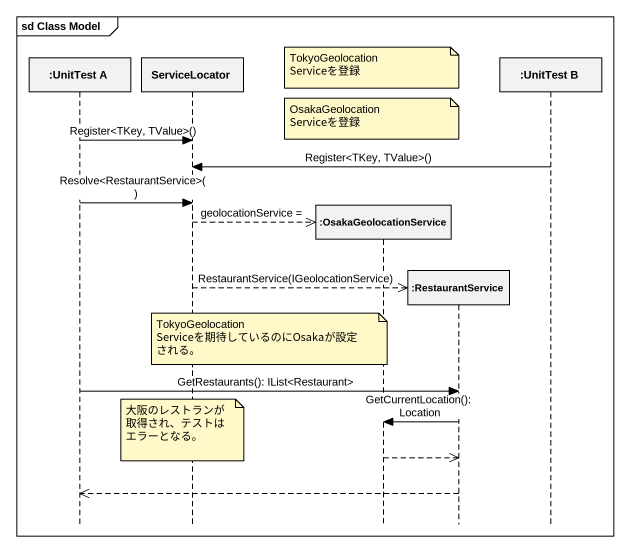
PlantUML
@startuml
mainframe sd Class Model
hide footbox
participant ":UnitTest A" as UnitTest_A
participant ServiceLocator
participant ":OsakaGeolocationService" as OsakaGeolocationService
participant ":RestaurantService" as RestaurantService
participant ":UnitTest B" as UnitTest_B

note over OsakaGeolocationService : TokyoGeolocationServiceを登録
note over OsakaGeolocationService : OsakaGeolocationServiceを登録
UnitTest_A -> ServiceLocator : Register<TKey, TValue>()
UnitTest_B -> ServiceLocator : Register<TKey, TValue>()
UnitTest_A -> ServiceLocator : Resolve<RestaurantService>()
ServiceLocator -->> OsakaGeolocationService ** : geolocationService =
ServiceLocator -->> RestaurantService ** : RestaurantService(IGeolocationService)
note over ServiceLocator : TokyoGeolocationServiceを期待しているのにOsakaが設定される。
UnitTest_A -> RestaurantService : GetRestaurants(): IList<Restaurant>
RestaurantService -> OsakaGeolocationService : GetCurrentLocation(): Location
note over ServiceLocator : 大阪のレストランが取得され、テストはエラーとなる。
OsakaGeolocationService -->> RestaurantService
RestaurantService -->> UnitTest_A
@enduml
